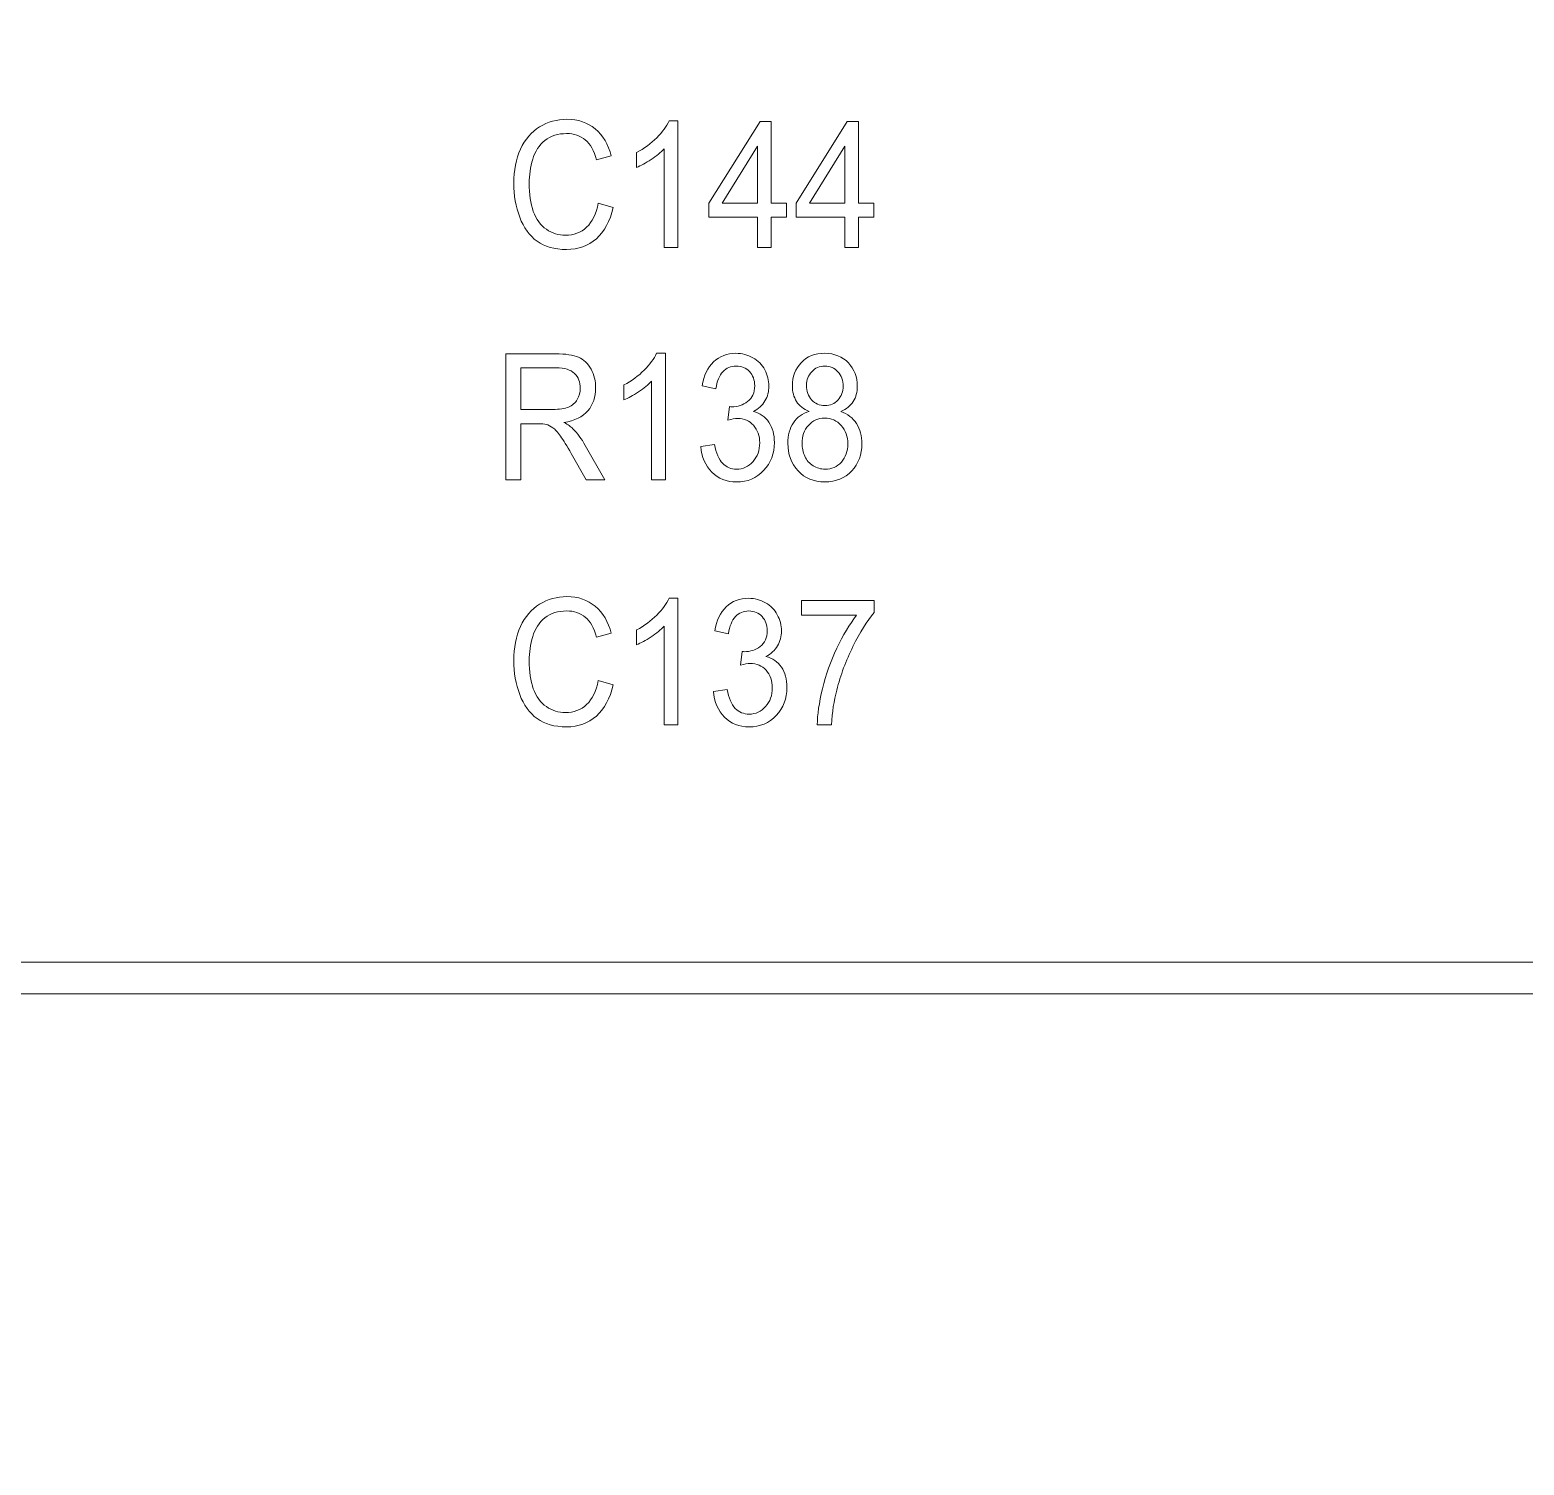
# Model space of a CAD drawing. Header units: millimetres. Extents: x -90 to 99, y -65 to 67.
# Drawn here: x 4.84 to 10.88, y -58.09 to -52.29 of the extents above; entities that cross this region are included whole.
import ezdxf

# ---------------------------------------------------------------- set-up
doc = ezdxf.new("R2010")
doc.units = ezdxf.units.MM
doc.header["$MEASUREMENT"] = 0
for name, color, linetype in [('BG_OUTLINE', 7, 'Continuous'), ('PG_SILKSCREEN_TOP', 7, 'Continuous'), ('RD_SILKSCREEN_TOP', 7, 'Continuous')]:
    doc.layers.add(name, color=color, linetype=linetype)

msp = doc.modelspace()

# ---------------------------------------------------------------- linework, layer by layer
at = {"layer": 'BG_OUTLINE', "color": 3, "lineweight": 9}
msp.add_open_spline([(-71.7269, -61.8795), (-71.7269, -61.8795), (-71.7343, 42.2681), (-71.7343, 42.2681), (-71.7343, 42.2681), (-71.7348, 43.0066), (-71.4419, 43.715), (-70.92, 44.2375), (-70.92, 44.2375), (-70.3982, 44.76), (-69.6866, 45.0538), (-68.9482, 45.0543), (-68.9482, 45.0543), (-68.9482, 45.0543), (75.2046, 45.0543), (75.2046, 45.0543), (75.2046, 45.0543), (76.8319, 45.0552), (78.1763, 43.7805), (78.2661, 42.1556), (78.2661, 42.1556), (78.2661, 42.1556), (78.2661, 31.2814), (78.2661, 31.2814), (78.2661, 31.2814), (78.2661, 31.2814), (72.2646, 31.2814), (72.2646, 31.2814), (72.2646, 31.2814), (72.2646, 31.2814), (72.2646, 26.9814), (72.2646, 26.9814), (72.2646, 26.9814), (72.2646, 26.9814), (78.2661, 26.9814), (78.2661, 26.9814), (78.2661, 26.9814), (78.2661, 26.9814), (78.2661, 18.6553), (78.2661, 18.6553), (78.2661, 18.6553), (78.2661, 18.6553), (72.2496, 18.6553), (72.2496, 18.6553), (72.2496, 18.6553), (72.2496, 18.6553), (72.2496, 14.3553), (72.2496, 14.3553), (72.2496, 14.3553), (72.2496, 14.3553), (78.2661, 14.3553), (78.2661, 14.3553), (78.2661, 14.3553), (78.2661, 14.3553), (78.2661, 9.255), (78.2661, 9.255), (78.2661, 9.255), (78.2661, 9.255), (72.2648, 9.255), (72.2648, 9.255), (72.2648, 9.255), (72.2648, 9.255), (72.2648, 4.955), (72.2648, 4.955), (72.2648, 4.955), (72.2648, 4.955), (78.2661, 4.955), (78.2661, 4.955), (78.2661, 4.955), (78.2661, 4.955), (78.2661, -3.3762), (78.2661, -3.3762), (78.2661, -3.3762), (78.2661, -3.3762), (72.2445, -3.3762), (72.2445, -3.3762), (72.2445, -3.3762), (72.2445, -3.3762), (72.2445, -7.6762), (72.2445, -7.6762), (72.2445, -7.6762), (72.2445, -7.6762), (78.2661, -7.6762), (78.2661, -7.6762), (78.2661, -7.6762), (78.2661, -7.6762), (78.2661, -12.7615), (78.2661, -12.7615), (78.2661, -12.7615), (78.2661, -12.7615), (72.2651, -12.7615), (72.2651, -12.7615), (72.2651, -12.7615), (72.2651, -12.7615), (72.2651, -17.0615), (72.2651, -17.0615), (72.2651, -17.0615), (72.2651, -17.0615), (78.2661, -17.0615), (78.2661, -17.0615), (78.2661, -17.0615), (78.2661, -17.0615), (78.2661, -25.4097), (78.2661, -25.4097), (78.2661, -25.4097), (78.2661, -25.4097), (72.2656, -25.4097), (72.2656, -25.4097), (72.2656, -25.4097), (72.2656, -25.4097), (72.2656, -29.7097), (72.2656, -29.7097), (72.2656, -29.7097), (72.2656, -29.7097), (78.2661, -29.7097), (78.2661, -29.7097), (78.2661, -29.7097), (78.2661, -29.7097), (78.2661, -34.793), (78.2661, -34.793), (78.2661, -34.793), (78.2661, -34.793), (72.2679, -34.793), (72.2679, -34.793), (72.2679, -34.793), (72.2679, -34.793), (72.2679, -39.0929), (72.2679, -39.0929), (72.2679, -39.0929), (72.2679, -39.0929), (78.2661, -39.0929), (78.2661, -39.0929), (78.2661, -39.0929), (78.2661, -39.0929), (78.2661, -47.4269), (78.2661, -47.4269), (78.2661, -47.4269), (78.2661, -47.4269), (72.2679, -47.4269), (72.2679, -47.4269), (72.2679, -47.4269), (72.2679, -47.4269), (72.2679, -51.7269), (72.2679, -51.7269), (72.2679, -51.7269), (72.2679, -51.7269), (78.2661, -51.7269), (78.2661, -51.7269), (78.2661, -51.7269), (78.2661, -51.7269), (78.2661, -51.8138), (78.2661, -51.8138), (78.2661, -51.8138), (78.2661, -51.8138), (78.2656, -61.8468), (78.2656, -61.8468), (78.2656, -61.8468), (78.2661, -62.6669), (77.9407, -63.4536), (77.3612, -64.0339), (77.3612, -64.0339), (76.7817, -64.6142), (75.9915, -64.9405), (75.1713, -64.941), (75.1713, -64.941), (75.1713, -64.941), (-68.6609, -64.9456), (-68.6609, -64.9456), (-68.6609, -64.9456), (-69.4735, -64.9461), (-70.2531, -64.6237), (-70.8281, -64.0495), (-70.8281, -64.0495), (-71.4031, -63.4752), (-71.7264, -62.6922), (-71.7269, -61.8795)], degree=3, knots=[0, 0, 0, 0, 0.022727, 0.022727, 0.022727, 0.022727, 0.045455, 0.045455, 0.045455, 0.045455, 0.068182, 0.068182, 0.068182, 0.068182, 0.090909, 0.090909, 0.090909, 0.090909, 0.113636, 0.113636, 0.113636, 0.113636, 0.136364, 0.136364, 0.136364, 0.136364, 0.159091, 0.159091, 0.159091, 0.159091, 0.181818, 0.181818, 0.181818, 0.181818, 0.204545, 0.204545, 0.204545, 0.204545, 0.227273, 0.227273, 0.227273, 0.227273, 0.25, 0.25, 0.25, 0.25, 0.272727, 0.272727, 0.272727, 0.272727, 0.295455, 0.295455, 0.295455, 0.295455, 0.318182, 0.318182, 0.318182, 0.318182, 0.340909, 0.340909, 0.340909, 0.340909, 0.363636, 0.363636, 0.363636, 0.363636, 0.386364, 0.386364, 0.386364, 0.386364, 0.409091, 0.409091, 0.409091, 0.409091, 0.431818, 0.431818, 0.431818, 0.431818, 0.454545, 0.454545, 0.454545, 0.454545, 0.477273, 0.477273, 0.477273, 0.477273, 0.5, 0.5, 0.5, 0.5, 0.522727, 0.522727, 0.522727, 0.522727, 0.545455, 0.545455, 0.545455, 0.545455, 0.568182, 0.568182, 0.568182, 0.568182, 0.590909, 0.590909, 0.590909, 0.590909, 0.613636, 0.613636, 0.613636, 0.613636, 0.636364, 0.636364, 0.636364, 0.636364, 0.659091, 0.659091, 0.659091, 0.659091, 0.681818, 0.681818, 0.681818, 0.681818, 0.704545, 0.704545, 0.704545, 0.704545, 0.727273, 0.727273, 0.727273, 0.727273, 0.75, 0.75, 0.75, 0.75, 0.772727, 0.772727, 0.772727, 0.772727, 0.795455, 0.795455, 0.795455, 0.795455, 0.818182, 0.818182, 0.818182, 0.818182, 0.840909, 0.840909, 0.840909, 0.840909, 0.863636, 0.863636, 0.863636, 0.863636, 0.886364, 0.886364, 0.886364, 0.886364, 0.909091, 0.909091, 0.909091, 0.909091, 0.931818, 0.931818, 0.931818, 0.931818, 0.954545, 0.954545, 0.954545, 0.954545, 0.977273, 0.977273, 0.977273, 0.977273, 1, 1, 1, 1], dxfattribs=at)
at = {"layer": 'PG_SILKSCREEN_TOP', "color": 6, "lineweight": 9}
msp.add_open_spline([(4.3753, -56.1866), (4.3753, -56.1866), (4.3753, -56.0596), (4.3753, -56.0596), (4.3753, -56.0596), (4.3753, -56.0596), (31.35, -56.0596), (31.35, -56.0596), (31.35, -56.0596), (31.35, -56.0596), (31.35, -56.1866), (31.35, -56.1866), (31.35, -56.1866), (31.35, -56.1866), (4.3753, -56.1866), (4.3753, -56.1866)], degree=3, knots=[0, 0, 0, 0, 0.25, 0.25, 0.25, 0.25, 0.5, 0.5, 0.5, 0.5, 0.75, 0.75, 0.75, 0.75, 1, 1, 1, 1], dxfattribs=at)
at = {"layer": 'RD_SILKSCREEN_TOP', "color": 8, "lineweight": 9}
for points, knots in [([(7.1377, -52.9898), (7.1377, -52.9898), (7.1979, -53.0069), (7.1979, -53.0069), (7.1979, -53.0069), (7.1853, -53.0621), (7.1625, -53.1043), (7.1298, -53.1335), (7.1298, -53.1335), (7.0971, -53.1625), (7.057, -53.177), (7.0096, -53.177), (7.0096, -53.177), (6.9606, -53.177), (6.9208, -53.1658), (6.8901, -53.1435), (6.8901, -53.1435), (6.8594, -53.1211), (6.836, -53.0888), (6.82, -53.0464), (6.82, -53.0464), (6.804, -53.004), (6.796, -52.9585), (6.796, -52.9099), (6.796, -52.9099), (6.796, -52.8569), (6.805, -52.8107), (6.8231, -52.7712), (6.8231, -52.7712), (6.8413, -52.7317), (6.867, -52.7018), (6.9004, -52.6812), (6.9004, -52.6812), (6.9338, -52.6607), (6.9705, -52.6505), (7.0106, -52.6505), (7.0106, -52.6505), (7.0561, -52.6505), (7.0943, -52.6635), (7.1253, -52.6894), (7.1253, -52.6894), (7.1563, -52.7154), (7.1779, -52.7518), (7.19, -52.7988), (7.19, -52.7988), (7.19, -52.7988), (7.1309, -52.8145), (7.1309, -52.8145), (7.1309, -52.8145), (7.1203, -52.7774), (7.1051, -52.7505), (7.0849, -52.7335), (7.0849, -52.7335), (7.0649, -52.7166), (7.0398, -52.7082), (7.0093, -52.7082), (7.0093, -52.7082), (6.9744, -52.7082), (6.9453, -52.7175), (6.9218, -52.7362), (6.9218, -52.7362), (6.8982, -52.7551), (6.8818, -52.7802), (6.8723, -52.8119), (6.8723, -52.8119), (6.8628, -52.8434), (6.8581, -52.876), (6.8581, -52.9095), (6.8581, -52.9095), (6.8581, -52.9529), (6.8637, -52.9906), (6.8748, -53.023), (6.8748, -53.023), (6.8862, -53.0552), (6.9037, -53.0794), (6.9275, -53.0954), (6.9275, -53.0954), (6.9513, -53.1114), (6.977, -53.1193), (7.0048, -53.1193), (7.0048, -53.1193), (7.0384, -53.1193), (7.0669, -53.1084), (7.0903, -53.0867), (7.0903, -53.0867), (7.1137, -53.0649), (7.1294, -53.0326), (7.1377, -52.9898)], [0, 0, 0, 0, 0.045455, 0.045455, 0.045455, 0.045455, 0.090909, 0.090909, 0.090909, 0.090909, 0.136364, 0.136364, 0.136364, 0.136364, 0.181818, 0.181818, 0.181818, 0.181818, 0.227273, 0.227273, 0.227273, 0.227273, 0.272727, 0.272727, 0.272727, 0.272727, 0.318182, 0.318182, 0.318182, 0.318182, 0.363636, 0.363636, 0.363636, 0.363636, 0.409091, 0.409091, 0.409091, 0.409091, 0.454545, 0.454545, 0.454545, 0.454545, 0.5, 0.5, 0.5, 0.5, 0.545455, 0.545455, 0.545455, 0.545455, 0.590909, 0.590909, 0.590909, 0.590909, 0.636364, 0.636364, 0.636364, 0.636364, 0.681818, 0.681818, 0.681818, 0.681818, 0.727273, 0.727273, 0.727273, 0.727273, 0.772727, 0.772727, 0.772727, 0.772727, 0.818182, 0.818182, 0.818182, 0.818182, 0.863636, 0.863636, 0.863636, 0.863636, 0.909091, 0.909091, 0.909091, 0.909091, 0.954545, 0.954545, 0.954545, 0.954545, 1, 1, 1, 1]), ([(7.4595, -53.1683), (7.4595, -53.1683), (7.4038, -53.1683), (7.4038, -53.1683), (7.4038, -53.1683), (7.4038, -53.1683), (7.4038, -52.77), (7.4038, -52.77), (7.4038, -52.77), (7.3903, -52.7844), (7.3727, -52.7987), (7.3509, -52.8131), (7.3509, -52.8131), (7.3291, -52.8274), (7.3094, -52.8382), (7.2921, -52.8453), (7.2921, -52.8453), (7.2921, -52.8453), (7.2921, -52.785), (7.2921, -52.785), (7.2921, -52.785), (7.3234, -52.7685), (7.3507, -52.7486), (7.374, -52.7252), (7.374, -52.7252), (7.3973, -52.7018), (7.4139, -52.6791), (7.4236, -52.6571), (7.4236, -52.6571), (7.4236, -52.6571), (7.4595, -52.6571), (7.4595, -52.6571), (7.4595, -52.6571), (7.4595, -52.6571), (7.4595, -53.1683), (7.4595, -53.1683)], [0, 0, 0, 0, 0.111111, 0.111111, 0.111111, 0.111111, 0.222222, 0.222222, 0.222222, 0.222222, 0.333333, 0.333333, 0.333333, 0.333333, 0.444444, 0.444444, 0.444444, 0.444444, 0.555556, 0.555556, 0.555556, 0.555556, 0.666667, 0.666667, 0.666667, 0.666667, 0.777778, 0.777778, 0.777778, 0.777778, 0.888889, 0.888889, 0.888889, 0.888889, 1, 1, 1, 1]), ([(7.7813, -53.1683), (7.7813, -53.1683), (7.7813, -53.0464), (7.7813, -53.0464), (7.7813, -53.0464), (7.7813, -53.0464), (7.5841, -53.0464), (7.5841, -53.0464), (7.5841, -53.0464), (7.5841, -53.0464), (7.5841, -52.9891), (7.5841, -52.9891), (7.5841, -52.9891), (7.5841, -52.9891), (7.7915, -52.6592), (7.7915, -52.6592), (7.7915, -52.6592), (7.7915, -52.6592), (7.8372, -52.6592), (7.8372, -52.6592), (7.8372, -52.6592), (7.8372, -52.6592), (7.8372, -52.9891), (7.8372, -52.9891), (7.8372, -52.9891), (7.8372, -52.9891), (7.8986, -52.9891), (7.8986, -52.9891), (7.8986, -52.9891), (7.8986, -52.9891), (7.8986, -53.0464), (7.8986, -53.0464), (7.8986, -53.0464), (7.8986, -53.0464), (7.8372, -53.0464), (7.8372, -53.0464), (7.8372, -53.0464), (7.8372, -53.0464), (7.8372, -53.1683), (7.8372, -53.1683), (7.8372, -53.1683), (7.8372, -53.1683), (7.7813, -53.1683), (7.7813, -53.1683)], [0, 0, 0, 0, 0.090909, 0.090909, 0.090909, 0.090909, 0.181818, 0.181818, 0.181818, 0.181818, 0.272727, 0.272727, 0.272727, 0.272727, 0.363636, 0.363636, 0.363636, 0.363636, 0.454545, 0.454545, 0.454545, 0.454545, 0.545455, 0.545455, 0.545455, 0.545455, 0.636364, 0.636364, 0.636364, 0.636364, 0.727273, 0.727273, 0.727273, 0.727273, 0.818182, 0.818182, 0.818182, 0.818182, 0.909091, 0.909091, 0.909091, 0.909091, 1, 1, 1, 1]), ([(8.1344, -53.1683), (8.1344, -53.1683), (8.1344, -53.0464), (8.1344, -53.0464), (8.1344, -53.0464), (8.1344, -53.0464), (7.9372, -53.0464), (7.9372, -53.0464), (7.9372, -53.0464), (7.9372, -53.0464), (7.9372, -52.9891), (7.9372, -52.9891), (7.9372, -52.9891), (7.9372, -52.9891), (8.1446, -52.6592), (8.1446, -52.6592), (8.1446, -52.6592), (8.1446, -52.6592), (8.1903, -52.6592), (8.1903, -52.6592), (8.1903, -52.6592), (8.1903, -52.6592), (8.1903, -52.9891), (8.1903, -52.9891), (8.1903, -52.9891), (8.1903, -52.9891), (8.2517, -52.9891), (8.2517, -52.9891), (8.2517, -52.9891), (8.2517, -52.9891), (8.2517, -53.0464), (8.2517, -53.0464), (8.2517, -53.0464), (8.2517, -53.0464), (8.1903, -53.0464), (8.1903, -53.0464), (8.1903, -53.0464), (8.1903, -53.0464), (8.1903, -53.1683), (8.1903, -53.1683), (8.1903, -53.1683), (8.1903, -53.1683), (8.1344, -53.1683), (8.1344, -53.1683)], [0, 0, 0, 0, 0.090909, 0.090909, 0.090909, 0.090909, 0.181818, 0.181818, 0.181818, 0.181818, 0.272727, 0.272727, 0.272727, 0.272727, 0.363636, 0.363636, 0.363636, 0.363636, 0.454545, 0.454545, 0.454545, 0.454545, 0.545455, 0.545455, 0.545455, 0.545455, 0.636364, 0.636364, 0.636364, 0.636364, 0.727273, 0.727273, 0.727273, 0.727273, 0.818182, 0.818182, 0.818182, 0.818182, 0.909091, 0.909091, 0.909091, 0.909091, 1, 1, 1, 1]), ([(7.7813, -52.9891), (7.7813, -52.9891), (7.7813, -52.7596), (7.7813, -52.7596), (7.7813, -52.7596), (7.7813, -52.7596), (7.639, -52.9891), (7.639, -52.9891), (7.639, -52.9891), (7.639, -52.9891), (7.7813, -52.9891), (7.7813, -52.9891)], [0, 0, 0, 0, 0.333333, 0.333333, 0.333333, 0.333333, 0.666667, 0.666667, 0.666667, 0.666667, 1, 1, 1, 1]), ([(8.1344, -52.9891), (8.1344, -52.9891), (8.1344, -52.7596), (8.1344, -52.7596), (8.1344, -52.7596), (8.1344, -52.7596), (7.9921, -52.9891), (7.9921, -52.9891), (7.9921, -52.9891), (7.9921, -52.9891), (8.1344, -52.9891), (8.1344, -52.9891)], [0, 0, 0, 0, 0.333333, 0.333333, 0.333333, 0.333333, 0.666667, 0.666667, 0.666667, 0.666667, 1, 1, 1, 1]), ([(6.7635, -54.1081), (6.7635, -54.1081), (6.7635, -53.599), (6.7635, -53.599), (6.7635, -53.599), (6.7635, -53.599), (6.965, -53.599), (6.965, -53.599), (6.965, -53.599), (7.0056, -53.599), (7.0364, -53.6036), (7.0574, -53.6127), (7.0574, -53.6127), (7.0785, -53.6219), (7.0953, -53.638), (7.1081, -53.6611), (7.1081, -53.6611), (7.1207, -53.6843), (7.1269, -53.7099), (7.1269, -53.7379), (7.1269, -53.7379), (7.1269, -53.7741), (7.1165, -53.8044), (7.0956, -53.8292), (7.0956, -53.8292), (7.0747, -53.854), (7.0424, -53.8697), (6.9988, -53.8765), (6.9988, -53.8765), (7.0148, -53.885), (7.0269, -53.8934), (7.0351, -53.9019), (7.0351, -53.9019), (7.0527, -53.9199), (7.0693, -53.9425), (7.0851, -53.9695), (7.0851, -53.9695), (7.0851, -53.9695), (7.1641, -54.1081), (7.1641, -54.1081), (7.1641, -54.1081), (7.1641, -54.1081), (7.0884, -54.1081), (7.0884, -54.1081), (7.0884, -54.1081), (7.0884, -54.1081), (7.0283, -54.0021), (7.0283, -54.0021), (7.0283, -54.0021), (7.0107, -53.9717), (6.9963, -53.9482), (6.9848, -53.9321), (6.9848, -53.9321), (6.9735, -53.9158), (6.9633, -53.9045), (6.9544, -53.8981), (6.9544, -53.8981), (6.9454, -53.8915), (6.9363, -53.887), (6.927, -53.8844), (6.927, -53.8844), (6.9201, -53.8829), (6.909, -53.8821), (6.8934, -53.8821), (6.8934, -53.8821), (6.8934, -53.8821), (6.8237, -53.8821), (6.8237, -53.8821), (6.8237, -53.8821), (6.8237, -53.8821), (6.8237, -54.1081), (6.8237, -54.1081), (6.8237, -54.1081), (6.8237, -54.1081), (6.7635, -54.1081), (6.7635, -54.1081)], [0, 0, 0, 0, 0.052632, 0.052632, 0.052632, 0.052632, 0.105263, 0.105263, 0.105263, 0.105263, 0.157895, 0.157895, 0.157895, 0.157895, 0.210526, 0.210526, 0.210526, 0.210526, 0.263158, 0.263158, 0.263158, 0.263158, 0.315789, 0.315789, 0.315789, 0.315789, 0.368421, 0.368421, 0.368421, 0.368421, 0.421053, 0.421053, 0.421053, 0.421053, 0.473684, 0.473684, 0.473684, 0.473684, 0.526316, 0.526316, 0.526316, 0.526316, 0.578947, 0.578947, 0.578947, 0.578947, 0.631579, 0.631579, 0.631579, 0.631579, 0.684211, 0.684211, 0.684211, 0.684211, 0.736842, 0.736842, 0.736842, 0.736842, 0.789474, 0.789474, 0.789474, 0.789474, 0.842105, 0.842105, 0.842105, 0.842105, 0.894737, 0.894737, 0.894737, 0.894737, 0.947368, 0.947368, 0.947368, 0.947368, 1, 1, 1, 1]), ([(7.4087, -54.1081), (7.4087, -54.1081), (7.353, -54.1081), (7.353, -54.1081), (7.353, -54.1081), (7.353, -54.1081), (7.353, -53.7098), (7.353, -53.7098), (7.353, -53.7098), (7.3395, -53.7242), (7.3219, -53.7385), (7.3001, -53.7529), (7.3001, -53.7529), (7.2783, -53.7672), (7.2586, -53.778), (7.2413, -53.7851), (7.2413, -53.7851), (7.2413, -53.7851), (7.2413, -53.7248), (7.2413, -53.7248), (7.2413, -53.7248), (7.2726, -53.7083), (7.2999, -53.6884), (7.3232, -53.665), (7.3232, -53.665), (7.3465, -53.6416), (7.3631, -53.6189), (7.3728, -53.5969), (7.3728, -53.5969), (7.3728, -53.5969), (7.4087, -53.5969), (7.4087, -53.5969), (7.4087, -53.5969), (7.4087, -53.5969), (7.4087, -54.1081), (7.4087, -54.1081)], [0, 0, 0, 0, 0.111111, 0.111111, 0.111111, 0.111111, 0.222222, 0.222222, 0.222222, 0.222222, 0.333333, 0.333333, 0.333333, 0.333333, 0.444444, 0.444444, 0.444444, 0.444444, 0.555556, 0.555556, 0.555556, 0.555556, 0.666667, 0.666667, 0.666667, 0.666667, 0.777778, 0.777778, 0.777778, 0.777778, 0.888889, 0.888889, 0.888889, 0.888889, 1, 1, 1, 1]), ([(7.552, -53.9737), (7.552, -53.9737), (7.6077, -53.9654), (7.6077, -53.9654), (7.6077, -53.9654), (7.6142, -54.0008), (7.6251, -54.0263), (7.6405, -54.042), (7.6405, -54.042), (7.6559, -54.0576), (7.6747, -54.0654), (7.6967, -54.0654), (7.6967, -54.0654), (7.723, -54.0654), (7.7452, -54.0552), (7.7633, -54.0348), (7.7633, -54.0348), (7.7813, -54.0145), (7.7904, -53.9892), (7.7904, -53.9591), (7.7904, -53.9591), (7.7904, -53.9304), (7.7821, -53.9067), (7.7653, -53.8881), (7.7653, -53.8881), (7.7485, -53.8695), (7.7273, -53.8601), (7.7014, -53.8601), (7.7014, -53.8601), (7.6908, -53.8601), (7.6777, -53.8625), (7.662, -53.8671), (7.662, -53.8671), (7.662, -53.8671), (7.6682, -53.8122), (7.6682, -53.8122), (7.6682, -53.8122), (7.672, -53.8127), (7.6749, -53.813), (7.6773, -53.813), (7.6773, -53.813), (7.701, -53.813), (7.7224, -53.806), (7.7414, -53.7921), (7.7414, -53.7921), (7.7605, -53.7782), (7.7699, -53.7568), (7.7699, -53.7278), (7.7699, -53.7278), (7.7699, -53.705), (7.763, -53.6859), (7.7491, -53.6709), (7.7491, -53.6709), (7.7353, -53.6559), (7.7174, -53.6483), (7.6955, -53.6483), (7.6955, -53.6483), (7.6738, -53.6483), (7.6557, -53.656), (7.6413, -53.6712), (7.6413, -53.6712), (7.6268, -53.6865), (7.6174, -53.7095), (7.6133, -53.7401), (7.6133, -53.7401), (7.6133, -53.7401), (7.5576, -53.7289), (7.5576, -53.7289), (7.5576, -53.7289), (7.5643, -53.687), (7.5799, -53.6545), (7.604, -53.6315), (7.604, -53.6315), (7.6282, -53.6085), (7.6583, -53.5969), (7.6943, -53.5969), (7.6943, -53.5969), (7.719, -53.5969), (7.7419, -53.6029), (7.7628, -53.6148), (7.7628, -53.6148), (7.7836, -53.6267), (7.7996, -53.643), (7.8107, -53.6636), (7.8107, -53.6636), (7.8217, -53.6842), (7.8274, -53.706), (7.8274, -53.7293), (7.8274, -53.7293), (7.8274, -53.7512), (7.8221, -53.7712), (7.8115, -53.7894), (7.8115, -53.7894), (7.8009, -53.8074), (7.7853, -53.8217), (7.7647, -53.8324), (7.7647, -53.8324), (7.7915, -53.8393), (7.8124, -53.8537), (7.8274, -53.8757), (7.8274, -53.8757), (7.8422, -53.8975), (7.8496, -53.9248), (7.8496, -53.9577), (7.8496, -53.9577), (7.8496, -54.0021), (7.8352, -54.0398), (7.8062, -54.0708), (7.8062, -54.0708), (7.7773, -54.1017), (7.7407, -54.1171), (7.6965, -54.1171), (7.6965, -54.1171), (7.6565, -54.1171), (7.6234, -54.1038), (7.5971, -54.0772), (7.5971, -54.0772), (7.5707, -54.0506), (7.5557, -54.0161), (7.552, -53.9737)], [0, 0, 0, 0, 0.033333, 0.033333, 0.033333, 0.033333, 0.066667, 0.066667, 0.066667, 0.066667, 0.1, 0.1, 0.1, 0.1, 0.133333, 0.133333, 0.133333, 0.133333, 0.166667, 0.166667, 0.166667, 0.166667, 0.2, 0.2, 0.2, 0.2, 0.233333, 0.233333, 0.233333, 0.233333, 0.266667, 0.266667, 0.266667, 0.266667, 0.3, 0.3, 0.3, 0.3, 0.333333, 0.333333, 0.333333, 0.333333, 0.366667, 0.366667, 0.366667, 0.366667, 0.4, 0.4, 0.4, 0.4, 0.433333, 0.433333, 0.433333, 0.433333, 0.466667, 0.466667, 0.466667, 0.466667, 0.5, 0.5, 0.5, 0.5, 0.533333, 0.533333, 0.533333, 0.533333, 0.566667, 0.566667, 0.566667, 0.566667, 0.6, 0.6, 0.6, 0.6, 0.633333, 0.633333, 0.633333, 0.633333, 0.666667, 0.666667, 0.666667, 0.666667, 0.7, 0.7, 0.7, 0.7, 0.733333, 0.733333, 0.733333, 0.733333, 0.766667, 0.766667, 0.766667, 0.766667, 0.8, 0.8, 0.8, 0.8, 0.833333, 0.833333, 0.833333, 0.833333, 0.866667, 0.866667, 0.866667, 0.866667, 0.9, 0.9, 0.9, 0.9, 0.933333, 0.933333, 0.933333, 0.933333, 0.966667, 0.966667, 0.966667, 0.966667, 1, 1, 1, 1]), ([(7.9907, -53.832), (7.9675, -53.8226), (7.9504, -53.809), (7.9391, -53.7914), (7.9391, -53.7914), (7.928, -53.7738), (7.9224, -53.7527), (7.9224, -53.7282), (7.9224, -53.7282), (7.9224, -53.6911), (7.9343, -53.66), (7.9581, -53.6348), (7.9581, -53.6348), (7.9819, -53.6095), (8.0134, -53.5969), (8.053, -53.5969), (8.053, -53.5969), (8.0926, -53.5969), (8.1246, -53.6098), (8.1488, -53.6356), (8.1488, -53.6356), (8.173, -53.6615), (8.185, -53.6929), (8.185, -53.73), (8.185, -53.73), (8.185, -53.7536), (8.1795, -53.7741), (8.1685, -53.7916), (8.1685, -53.7916), (8.1574, -53.809), (8.1406, -53.8226), (8.1181, -53.832), (8.1181, -53.832), (8.146, -53.8422), (8.1672, -53.8586), (8.1818, -53.8813), (8.1818, -53.8813), (8.1963, -53.904), (8.2037, -53.9311), (8.2037, -53.9625), (8.2037, -53.9625), (8.2037, -54.0062), (8.1898, -54.0427), (8.1624, -54.0723), (8.1624, -54.0723), (8.1349, -54.1019), (8.0988, -54.1168), (8.0538, -54.1168), (8.0538, -54.1168), (8.009, -54.1168), (7.973, -54.1019), (7.9454, -54.0722), (7.9454, -54.0722), (7.9179, -54.0424), (7.9041, -54.0053), (7.9041, -53.9609), (7.9041, -53.9609), (7.9041, -53.9278), (7.9116, -53.9001), (7.9267, -53.8777), (7.9267, -53.8777), (7.9416, -53.8554), (7.963, -53.8401), (7.9907, -53.832)], [0, 0, 0, 0, 0.0625, 0.0625, 0.0625, 0.0625, 0.125, 0.125, 0.125, 0.125, 0.1875, 0.1875, 0.1875, 0.1875, 0.25, 0.25, 0.25, 0.25, 0.3125, 0.3125, 0.3125, 0.3125, 0.375, 0.375, 0.375, 0.375, 0.4375, 0.4375, 0.4375, 0.4375, 0.5, 0.5, 0.5, 0.5, 0.5625, 0.5625, 0.5625, 0.5625, 0.625, 0.625, 0.625, 0.625, 0.6875, 0.6875, 0.6875, 0.6875, 0.75, 0.75, 0.75, 0.75, 0.8125, 0.8125, 0.8125, 0.8125, 0.875, 0.875, 0.875, 0.875, 0.9375, 0.9375, 0.9375, 0.9375, 1, 1, 1, 1]), ([(7.9795, -53.7261), (7.9795, -53.7501), (7.9864, -53.7698), (8.0002, -53.7851), (8.0002, -53.7851), (8.0141, -53.8004), (8.0321, -53.8081), (8.0542, -53.8081), (8.0542, -53.8081), (8.0756, -53.8081), (8.0933, -53.8005), (8.1071, -53.7853), (8.1071, -53.7853), (8.1209, -53.7702), (8.1276, -53.7516), (8.1276, -53.7296), (8.1276, -53.7296), (8.1276, -53.7066), (8.1206, -53.6874), (8.1064, -53.6718), (8.1064, -53.6718), (8.0923, -53.6561), (8.0747, -53.6483), (8.0536, -53.6483), (8.0536, -53.6483), (8.0322, -53.6483), (8.0146, -53.656), (8.0005, -53.6712), (8.0005, -53.6712), (7.9864, -53.6865), (7.9795, -53.7048), (7.9795, -53.7261)], [0, 0, 0, 0, 0.125, 0.125, 0.125, 0.125, 0.25, 0.25, 0.25, 0.25, 0.375, 0.375, 0.375, 0.375, 0.5, 0.5, 0.5, 0.5, 0.625, 0.625, 0.625, 0.625, 0.75, 0.75, 0.75, 0.75, 0.875, 0.875, 0.875, 0.875, 1, 1, 1, 1]), ([(6.8237, -53.8237), (6.8237, -53.8237), (6.953, -53.8237), (6.953, -53.8237), (6.953, -53.8237), (6.9804, -53.8237), (7.002, -53.8205), (7.0174, -53.8141), (7.0174, -53.8141), (7.033, -53.8077), (7.0448, -53.7975), (7.0528, -53.7836), (7.0528, -53.7836), (7.0608, -53.7696), (7.0648, -53.7544), (7.0648, -53.7379), (7.0648, -53.7379), (7.0648, -53.7139), (7.0572, -53.6941), (7.0415, -53.6785), (7.0415, -53.6785), (7.0259, -53.663), (7.0013, -53.6553), (6.9675, -53.6553), (6.9675, -53.6553), (6.9675, -53.6553), (6.8237, -53.6553), (6.8237, -53.6553), (6.8237, -53.6553), (6.8237, -53.6553), (6.8237, -53.8237), (6.8237, -53.8237)], [0, 0, 0, 0, 0.125, 0.125, 0.125, 0.125, 0.25, 0.25, 0.25, 0.25, 0.375, 0.375, 0.375, 0.375, 0.5, 0.5, 0.5, 0.5, 0.625, 0.625, 0.625, 0.625, 0.75, 0.75, 0.75, 0.75, 0.875, 0.875, 0.875, 0.875, 1, 1, 1, 1]), ([(7.9614, -53.9612), (7.9614, -53.979), (7.9653, -53.9963), (7.9728, -54.0129), (7.9728, -54.0129), (7.9803, -54.0296), (7.9915, -54.0426), (8.0064, -54.0517), (8.0064, -54.0517), (8.0213, -54.0608), (8.0373, -54.0654), (8.0545, -54.0654), (8.0545, -54.0654), (8.0812, -54.0654), (8.1032, -54.0558), (8.1205, -54.0365), (8.1205, -54.0365), (8.1379, -54.0173), (8.1466, -53.9929), (8.1466, -53.9633), (8.1466, -53.9633), (8.1466, -53.9331), (8.1377, -53.9083), (8.1198, -53.8886), (8.1198, -53.8886), (8.1019, -53.8689), (8.0795, -53.8591), (8.0526, -53.8591), (8.0526, -53.8591), (8.0263, -53.8591), (8.0046, -53.8688), (7.9874, -53.8882), (7.9874, -53.8882), (7.9702, -53.9078), (7.9614, -53.9321), (7.9614, -53.9612)], [0, 0, 0, 0, 0.111111, 0.111111, 0.111111, 0.111111, 0.222222, 0.222222, 0.222222, 0.222222, 0.333333, 0.333333, 0.333333, 0.333333, 0.444444, 0.444444, 0.444444, 0.444444, 0.555556, 0.555556, 0.555556, 0.555556, 0.666667, 0.666667, 0.666667, 0.666667, 0.777778, 0.777778, 0.777778, 0.777778, 0.888889, 0.888889, 0.888889, 0.888889, 1, 1, 1, 1]), ([(7.1377, -54.9202), (7.1377, -54.9202), (7.1979, -54.9373), (7.1979, -54.9373), (7.1979, -54.9373), (7.1853, -54.9925), (7.1625, -55.0347), (7.1298, -55.0639), (7.1298, -55.0639), (7.0971, -55.0929), (7.057, -55.1074), (7.0096, -55.1074), (7.0096, -55.1074), (6.9606, -55.1074), (6.9208, -55.0962), (6.8901, -55.0739), (6.8901, -55.0739), (6.8594, -55.0515), (6.836, -55.0192), (6.82, -54.9768), (6.82, -54.9768), (6.804, -54.9344), (6.796, -54.8889), (6.796, -54.8403), (6.796, -54.8403), (6.796, -54.7873), (6.805, -54.7411), (6.8231, -54.7016), (6.8231, -54.7016), (6.8413, -54.6621), (6.867, -54.6322), (6.9004, -54.6116), (6.9004, -54.6116), (6.9338, -54.5911), (6.9705, -54.5809), (7.0106, -54.5809), (7.0106, -54.5809), (7.0561, -54.5809), (7.0943, -54.5939), (7.1253, -54.6198), (7.1253, -54.6198), (7.1563, -54.6458), (7.1779, -54.6822), (7.19, -54.7292), (7.19, -54.7292), (7.19, -54.7292), (7.1309, -54.7449), (7.1309, -54.7449), (7.1309, -54.7449), (7.1203, -54.7078), (7.1051, -54.6809), (7.0849, -54.6639), (7.0849, -54.6639), (7.0649, -54.647), (7.0398, -54.6386), (7.0093, -54.6386), (7.0093, -54.6386), (6.9744, -54.6386), (6.9453, -54.6479), (6.9218, -54.6666), (6.9218, -54.6666), (6.8982, -54.6855), (6.8818, -54.7106), (6.8723, -54.7423), (6.8723, -54.7423), (6.8628, -54.7738), (6.8581, -54.8064), (6.8581, -54.8399), (6.8581, -54.8399), (6.8581, -54.8833), (6.8637, -54.921), (6.8748, -54.9534), (6.8748, -54.9534), (6.8862, -54.9856), (6.9037, -55.0098), (6.9275, -55.0258), (6.9275, -55.0258), (6.9513, -55.0418), (6.977, -55.0497), (7.0048, -55.0497), (7.0048, -55.0497), (7.0384, -55.0497), (7.0669, -55.0388), (7.0903, -55.0171), (7.0903, -55.0171), (7.1137, -54.9953), (7.1294, -54.963), (7.1377, -54.9202)], [0, 0, 0, 0, 0.045455, 0.045455, 0.045455, 0.045455, 0.090909, 0.090909, 0.090909, 0.090909, 0.136364, 0.136364, 0.136364, 0.136364, 0.181818, 0.181818, 0.181818, 0.181818, 0.227273, 0.227273, 0.227273, 0.227273, 0.272727, 0.272727, 0.272727, 0.272727, 0.318182, 0.318182, 0.318182, 0.318182, 0.363636, 0.363636, 0.363636, 0.363636, 0.409091, 0.409091, 0.409091, 0.409091, 0.454545, 0.454545, 0.454545, 0.454545, 0.5, 0.5, 0.5, 0.5, 0.545455, 0.545455, 0.545455, 0.545455, 0.590909, 0.590909, 0.590909, 0.590909, 0.636364, 0.636364, 0.636364, 0.636364, 0.681818, 0.681818, 0.681818, 0.681818, 0.727273, 0.727273, 0.727273, 0.727273, 0.772727, 0.772727, 0.772727, 0.772727, 0.818182, 0.818182, 0.818182, 0.818182, 0.863636, 0.863636, 0.863636, 0.863636, 0.909091, 0.909091, 0.909091, 0.909091, 0.954545, 0.954545, 0.954545, 0.954545, 1, 1, 1, 1]), ([(7.4595, -55.0987), (7.4595, -55.0987), (7.4038, -55.0987), (7.4038, -55.0987), (7.4038, -55.0987), (7.4038, -55.0987), (7.4038, -54.7004), (7.4038, -54.7004), (7.4038, -54.7004), (7.3903, -54.7148), (7.3727, -54.7291), (7.3509, -54.7435), (7.3509, -54.7435), (7.3291, -54.7578), (7.3094, -54.7686), (7.2921, -54.7757), (7.2921, -54.7757), (7.2921, -54.7757), (7.2921, -54.7154), (7.2921, -54.7154), (7.2921, -54.7154), (7.3234, -54.6989), (7.3507, -54.679), (7.374, -54.6556), (7.374, -54.6556), (7.3973, -54.6322), (7.4139, -54.6095), (7.4236, -54.5875), (7.4236, -54.5875), (7.4236, -54.5875), (7.4595, -54.5875), (7.4595, -54.5875), (7.4595, -54.5875), (7.4595, -54.5875), (7.4595, -55.0987), (7.4595, -55.0987)], [0, 0, 0, 0, 0.111111, 0.111111, 0.111111, 0.111111, 0.222222, 0.222222, 0.222222, 0.222222, 0.333333, 0.333333, 0.333333, 0.333333, 0.444444, 0.444444, 0.444444, 0.444444, 0.555556, 0.555556, 0.555556, 0.555556, 0.666667, 0.666667, 0.666667, 0.666667, 0.777778, 0.777778, 0.777778, 0.777778, 0.888889, 0.888889, 0.888889, 0.888889, 1, 1, 1, 1]), ([(7.6028, -54.9643), (7.6028, -54.9643), (7.6585, -54.956), (7.6585, -54.956), (7.6585, -54.956), (7.665, -54.9914), (7.6759, -55.0169), (7.6913, -55.0326), (7.6913, -55.0326), (7.7067, -55.0482), (7.7255, -55.056), (7.7475, -55.056), (7.7475, -55.056), (7.7738, -55.056), (7.796, -55.0458), (7.8141, -55.0254), (7.8141, -55.0254), (7.8321, -55.0051), (7.8412, -54.9798), (7.8412, -54.9497), (7.8412, -54.9497), (7.8412, -54.921), (7.8329, -54.8973), (7.8161, -54.8787), (7.8161, -54.8787), (7.7993, -54.8601), (7.7781, -54.8507), (7.7522, -54.8507), (7.7522, -54.8507), (7.7416, -54.8507), (7.7285, -54.8531), (7.7128, -54.8577), (7.7128, -54.8577), (7.7128, -54.8577), (7.719, -54.8028), (7.719, -54.8028), (7.719, -54.8028), (7.7228, -54.8033), (7.7257, -54.8036), (7.7281, -54.8036), (7.7281, -54.8036), (7.7518, -54.8036), (7.7732, -54.7966), (7.7922, -54.7827), (7.7922, -54.7827), (7.8113, -54.7688), (7.8207, -54.7474), (7.8207, -54.7184), (7.8207, -54.7184), (7.8207, -54.6956), (7.8138, -54.6765), (7.7999, -54.6615), (7.7999, -54.6615), (7.7861, -54.6465), (7.7682, -54.6389), (7.7463, -54.6389), (7.7463, -54.6389), (7.7246, -54.6389), (7.7065, -54.6466), (7.6921, -54.6618), (7.6921, -54.6618), (7.6776, -54.6771), (7.6682, -54.7001), (7.6641, -54.7307), (7.6641, -54.7307), (7.6641, -54.7307), (7.6084, -54.7195), (7.6084, -54.7195), (7.6084, -54.7195), (7.6151, -54.6776), (7.6307, -54.6451), (7.6548, -54.6221), (7.6548, -54.6221), (7.679, -54.5991), (7.7091, -54.5875), (7.7451, -54.5875), (7.7451, -54.5875), (7.7698, -54.5875), (7.7927, -54.5935), (7.8136, -54.6054), (7.8136, -54.6054), (7.8344, -54.6173), (7.8504, -54.6336), (7.8615, -54.6542), (7.8615, -54.6542), (7.8725, -54.6748), (7.8782, -54.6966), (7.8782, -54.7199), (7.8782, -54.7199), (7.8782, -54.7418), (7.8729, -54.7618), (7.8623, -54.78), (7.8623, -54.78), (7.8517, -54.798), (7.8361, -54.8123), (7.8155, -54.823), (7.8155, -54.823), (7.8423, -54.8299), (7.8632, -54.8443), (7.8782, -54.8663), (7.8782, -54.8663), (7.893, -54.8881), (7.9004, -54.9154), (7.9004, -54.9483), (7.9004, -54.9483), (7.9004, -54.9927), (7.886, -55.0304), (7.857, -55.0614), (7.857, -55.0614), (7.8281, -55.0923), (7.7915, -55.1077), (7.7473, -55.1077), (7.7473, -55.1077), (7.7073, -55.1077), (7.6742, -55.0944), (7.6479, -55.0678), (7.6479, -55.0678), (7.6215, -55.0412), (7.6065, -55.0067), (7.6028, -54.9643)], [0, 0, 0, 0, 0.033333, 0.033333, 0.033333, 0.033333, 0.066667, 0.066667, 0.066667, 0.066667, 0.1, 0.1, 0.1, 0.1, 0.133333, 0.133333, 0.133333, 0.133333, 0.166667, 0.166667, 0.166667, 0.166667, 0.2, 0.2, 0.2, 0.2, 0.233333, 0.233333, 0.233333, 0.233333, 0.266667, 0.266667, 0.266667, 0.266667, 0.3, 0.3, 0.3, 0.3, 0.333333, 0.333333, 0.333333, 0.333333, 0.366667, 0.366667, 0.366667, 0.366667, 0.4, 0.4, 0.4, 0.4, 0.433333, 0.433333, 0.433333, 0.433333, 0.466667, 0.466667, 0.466667, 0.466667, 0.5, 0.5, 0.5, 0.5, 0.533333, 0.533333, 0.533333, 0.533333, 0.566667, 0.566667, 0.566667, 0.566667, 0.6, 0.6, 0.6, 0.6, 0.633333, 0.633333, 0.633333, 0.633333, 0.666667, 0.666667, 0.666667, 0.666667, 0.7, 0.7, 0.7, 0.7, 0.733333, 0.733333, 0.733333, 0.733333, 0.766667, 0.766667, 0.766667, 0.766667, 0.8, 0.8, 0.8, 0.8, 0.833333, 0.833333, 0.833333, 0.833333, 0.866667, 0.866667, 0.866667, 0.866667, 0.9, 0.9, 0.9, 0.9, 0.933333, 0.933333, 0.933333, 0.933333, 0.966667, 0.966667, 0.966667, 0.966667, 1, 1, 1, 1]), ([(7.9593, -54.6563), (7.9593, -54.6563), (7.9593, -54.5962), (7.9593, -54.5962), (7.9593, -54.5962), (7.9593, -54.5962), (8.2535, -54.5962), (8.2535, -54.5962), (8.2535, -54.5962), (8.2535, -54.5962), (8.2535, -54.6448), (8.2535, -54.6448), (8.2535, -54.6448), (8.2246, -54.6793), (8.1959, -54.7252), (8.1674, -54.7823), (8.1674, -54.7823), (8.1391, -54.8395), (8.1171, -54.8984), (8.1016, -54.9587), (8.1016, -54.9587), (8.0904, -55.0014), (8.0833, -55.048), (8.0802, -55.0987), (8.0802, -55.0987), (8.0802, -55.0987), (8.0229, -55.0987), (8.0229, -55.0987), (8.0229, -55.0987), (8.0235, -55.0586), (8.0304, -55.0103), (8.0439, -54.9535), (8.0439, -54.9535), (8.0573, -54.8968), (8.0766, -54.8421), (8.1017, -54.7894), (8.1017, -54.7894), (8.1269, -54.7368), (8.1536, -54.6924), (8.182, -54.6563), (8.182, -54.6563), (8.182, -54.6563), (7.9593, -54.6563), (7.9593, -54.6563)], [0, 0, 0, 0, 0.090909, 0.090909, 0.090909, 0.090909, 0.181818, 0.181818, 0.181818, 0.181818, 0.272727, 0.272727, 0.272727, 0.272727, 0.363636, 0.363636, 0.363636, 0.363636, 0.454545, 0.454545, 0.454545, 0.454545, 0.545455, 0.545455, 0.545455, 0.545455, 0.636364, 0.636364, 0.636364, 0.636364, 0.727273, 0.727273, 0.727273, 0.727273, 0.818182, 0.818182, 0.818182, 0.818182, 0.909091, 0.909091, 0.909091, 0.909091, 1, 1, 1, 1])]:
    msp.add_open_spline(points, degree=3, knots=knots, dxfattribs=at)

doc.saveas('drawing.dxf')
